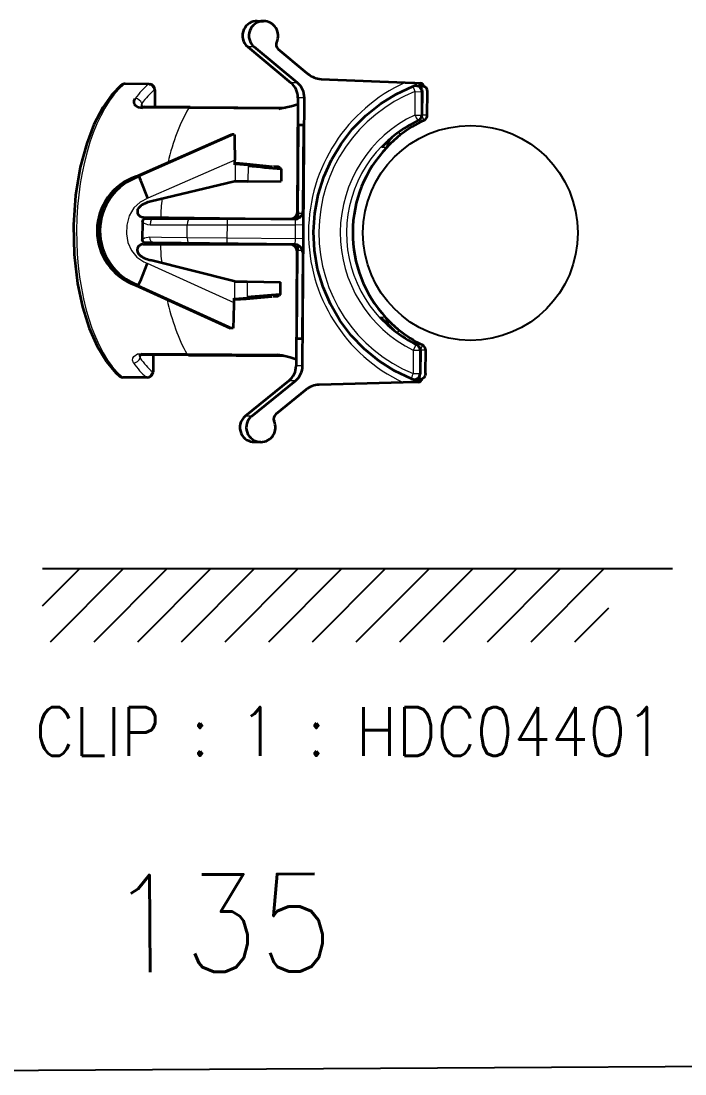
# Model space of a CAD drawing. Header units: inches. Extents: x 47316 to 59086, y 3141 to 11743.
# Drawn here: x 50813.2 to 50847.4, y 5708.5 to 5762.6 of the extents above; entities that cross this region are included whole.
import ezdxf

# ---------------------------------------------------------------- set-up
doc = ezdxf.new("R2010")
doc.units = ezdxf.units.IN
doc.header["$MEASUREMENT"] = 0
doc.styles.get("Standard").update_dxf_attribs({"font": ''})
doc.styles.get('Standard').set_extended_font_data('SimSun')
doc.linetypes.add('_VH_OTCON', pattern='A,0.0001,[7,VeSys.shx,S=0.1,R=0,X=0,Y=0],-0.4,[7,VeSys.shx,S=0.1,R=0,X=0,Y=0],-0.4,["X",Standard,S=1,R=0,X=-0.5,Y=-0.5],-0.0001,[7,VeSys.shx,S=0.1,R=0,X=0,Y=0],-0.4', length=1.2002)

msp = doc.modelspace()

# ---------------------------------------------------------------- linework, layer by layer
at = {"color": 0, "lineweight": 35, "ltscale": 0.008239}
for p, q in [((50825.384, 5762.637, 0), (50825.713, 5762.635, 0)), ((50825.569, 5741.008, 0), (50825.239, 5741.01, 0))]:
    msp.add_line(p, q, dxfattribs=at)
at = {"color": 0, "lineweight": 35, "ltscale": 0.072019}
for p, q in [((50824.9, 5761.31, 0), (50827.117, 5759.469, 0)), ((50827.014, 5744.155, 0), (50824.774, 5742.344, 0))]:
    msp.add_line(p, q, dxfattribs=at)
at = {"color": 0, "lineweight": 13, "ltscale": 0.008222}
for p, q in [((50825.229, 5761.308, 0), (50824.9, 5761.31, 0)), ((50825.102, 5742.342, 0), (50824.774, 5742.344, 0))]:
    msp.add_line(p, q, dxfattribs=at)
at = {"color": 0, "lineweight": 35, "ltscale": 0.072079}
for p, q in [((50827.449, 5759.467, 0), (50825.229, 5761.308, 0)), ((50825.102, 5742.342, 0), (50827.346, 5744.153, 0))]:
    msp.add_line(p, q, dxfattribs=at)
at = {"color": 0, "lineweight": 35, "ltscale": 0.044099}
msp.add_line((50826.462, 5761.195, 0), (50827.819, 5760.069, 0), dxfattribs=at)
at = {"color": 0, "lineweight": 35, "ltscale": 0.006213}
msp.add_line((50827.819, 5760.069, 0), (50828.011, 5759.91, 0), dxfattribs=at)
at = {"color": 0, "lineweight": 35}
for p, q in [((50818.403, 5759.339, 0), (50817.901, 5758.829, 0)), ((50817.901, 5758.829, 0), (50817.447, 5758.189, 0)), ((50831.716, 5758.379, 0), (50832.534, 5758.884, 0)), ((50832.534, 5758.884, 0), (50833.406, 5759.289, 0)), ((50833.585, 5759.309, 0), (50833.697, 5759.285, 0)), ((50833.697, 5759.285, 0), (50833.784, 5759.223, 0)), ((50833.784, 5759.223, 0), (50833.84, 5759.129, 0)), ((50833.84, 5759.129, 0), (50833.86, 5759.017, 0)), ((50833.91, 5759.3, 0), (50833.864, 5759.306, 0)), ((50834.06, 5759.215, 0), (50833.91, 5759.3, 0)), ((50834.115, 5759.12, 0), (50834.06, 5759.215, 0)), ((50834.136, 5759.006, 0), (50834.115, 5759.12, 0)), ((50819.055, 5758.453, 0), (50819.065, 5758.554, 0)), ((50819.086, 5758.357, 0), (50819.055, 5758.453, 0)), ((50819.065, 5758.554, 0), (50819.117, 5758.656, 0)), ((50819.155, 5758.275, 0), (50819.086, 5758.357, 0)), ((50819.306, 5758.195, 0), (50819.155, 5758.275, 0)), ((50827.134, 5758.244, 0), (50826.545, 5758.127, 0)), ((50827.476, 5758.351, 0), (50827.134, 5758.244, 0)), ((50830.964, 5757.779, 0), (50831.716, 5758.379, 0)), ((50817.447, 5758.189, 0), (50816.998, 5757.331, 0)), ((50819.505, 5758.165, 0), (50819.306, 5758.195, 0)), ((50826.545, 5758.127, 0), (50826.491, 5758.118, 0)), ((50830.287, 5757.095, 0), (50830.964, 5757.779, 0)), ((50816.998, 5757.331, 0), (50816.623, 5756.354, 0)), ((50824.208, 5756.801, 0), (50824.209, 5756.8, 0)), ((50824.209, 5756.8, 0), (50824.21, 5756.798, 0)), ((50824.21, 5756.798, 0), (50824.214, 5756.771, 0)), ((50824.214, 5756.771, 0), (50824.225, 5756.539, 0)), ((50829.697, 5756.334, 0), (50830.287, 5757.095, 0)), ((50816.623, 5756.354, 0), (50816.294, 5755.126, 0)), ((50824.225, 5756.539, 0), (50824.23, 5755.491, 0)), ((50829.201, 5755.509, 0), (50829.697, 5756.334, 0)), ((50816.294, 5755.126, 0), (50816.055, 5753.677, 0)), ((50826.467, 5755.14, 0), (50826.228, 5755.165, 0)), ((50826.552, 5755.11, 0), (50826.467, 5755.14, 0)), ((50826.594, 5755.035, 0), (50826.552, 5755.11, 0)), ((50828.806, 5754.631, 0), (50829.201, 5755.509, 0)), ((50818.57, 5754.38, 0), (50819.163, 5754.654, 0)), ((50819.314, 5754.652, 0), (50819.312, 5754.653, 0)), ((50819.317, 5754.647, 0), (50819.314, 5754.652, 0)), ((50819.405, 5754.442, 0), (50819.317, 5754.647, 0)), ((50828.518, 5753.712, 0), (50828.806, 5754.631, 0)), ((50817.817, 5753.705, 0), (50818.156, 5754.072, 0)), ((50818.156, 5754.072, 0), (50818.57, 5754.38, 0)), ((50819.76, 5753.53, 0), (50819.405, 5754.442, 0)), ((50816.055, 5753.677, 0), (50815.951, 5752.164, 0)), ((50817.48, 5753.144, 0), (50817.817, 5753.705, 0)), ((50828.341, 5752.765, 0), (50828.518, 5753.712, 0)), ((50817.276, 5752.525, 0), (50817.48, 5753.144, 0)), ((50817.205, 5751.878, 0), (50817.276, 5752.525, 0)), ((50819.486, 5752.306, 0), (50819.517, 5752.423, 0)), ((50819.517, 5752.423, 0), (50819.535, 5752.446, 0)), ((50819.535, 5752.446, 0), (50819.579, 5752.473, 0)), ((50828.277, 5751.804, 0), (50828.341, 5752.765, 0)), ((50815.951, 5752.164, 0), (50815.985, 5750.64, 0)), ((50817.268, 5751.23, 0), (50817.205, 5751.878, 0)), ((50828.328, 5750.842, 0), (50828.277, 5751.804, 0)), ((50817.463, 5750.609, 0), (50817.268, 5751.23, 0)), ((50819.484, 5751.37, 0), (50819.48, 5751.419, 0)), ((50819.517, 5751.291, 0), (50819.484, 5751.37, 0)), ((50819.551, 5751.259, 0), (50819.517, 5751.291, 0)), ((50819.571, 5751.251, 0), (50819.551, 5751.259, 0)), ((50828.492, 5749.893, 0), (50828.328, 5750.842, 0)), ((50815.985, 5750.64, 0), (50816.155, 5749.16, 0)), ((50817.792, 5750.043, 0), (50817.463, 5750.609, 0)), ((50819.738, 5750.192, 0), (50819.369, 5749.276, 0)), ((50818.126, 5749.671, 0), (50817.792, 5750.043, 0)), ((50818.536, 5749.357, 0), (50818.126, 5749.671, 0)), ((50828.768, 5748.97, 0), (50828.492, 5749.893, 0)), ((50816.155, 5749.16, 0), (50816.409, 5747.954, 0)), ((50819.126, 5749.076, 0), (50818.536, 5749.357, 0)), ((50819.278, 5749.077, 0), (50819.275, 5749.075, 0)), ((50819.289, 5749.097, 0), (50819.278, 5749.077, 0)), ((50819.369, 5749.276, 0), (50819.289, 5749.097, 0)), ((50826.508, 5748.521, 0), (50826.423, 5748.492, 0)), ((50826.551, 5748.595, 0), (50826.508, 5748.521, 0)), ((50829.151, 5748.086, 0), (50828.768, 5748.97, 0)), ((50824.181, 5748.171, 0), (50824.169, 5747.361, 0)), ((50826.423, 5748.492, 0), (50826.184, 5748.47, 0)), ((50829.636, 5747.254, 0), (50829.151, 5748.086, 0)), ((50816.409, 5747.954, 0), (50816.753, 5746.855, 0)), ((50824.149, 5746.904, 0), (50824.144, 5746.866, 0)), ((50824.169, 5747.361, 0), (50824.149, 5746.904, 0)), ((50830.216, 5746.486, 0), (50829.636, 5747.254, 0)), ((50816.753, 5746.855, 0), (50817.159, 5745.931, 0)), ((50824.142, 5746.862, 0), (50824.141, 5746.861, 0)), ((50824.143, 5746.863, 0), (50824.142, 5746.862, 0)), ((50824.144, 5746.866, 0), (50824.143, 5746.863, 0)), ((50830.883, 5745.793, 0), (50830.216, 5746.486, 0)), ((50817.159, 5745.931, 0), (50817.635, 5745.146, 0)), ((50826.666, 5745.464, 0), (50827.085, 5745.364, 0)), ((50827.085, 5745.364, 0), (50827.387, 5745.271, 0)), ((50831.628, 5745.183, 0), (50830.883, 5745.793, 0)), ((50817.635, 5745.146, 0), (50818.124, 5744.567, 0)), ((50832.439, 5744.667, 0), (50831.628, 5745.183, 0)), ((50818.124, 5744.567, 0), (50818.303, 5744.401, 0)), ((50833.306, 5744.251, 0), (50832.439, 5744.667, 0)), ((50833.484, 5744.228, 0), (50833.596, 5744.25, 0)), ((50833.596, 5744.25, 0), (50833.684, 5744.311, 0)), ((50833.684, 5744.311, 0), (50833.741, 5744.405, 0)), ((50833.741, 5744.405, 0), (50833.763, 5744.517, 0)), ((50833.809, 5744.233, 0), (50833.763, 5744.227, 0)), ((50833.96, 5744.316, 0), (50833.809, 5744.233, 0)), ((50834.017, 5744.411, 0), (50833.96, 5744.316, 0)), ((50834.039, 5744.524, 0), (50834.017, 5744.411, 0))]:
    msp.add_line(p, q, dxfattribs=at)
at = {"color": 0, "lineweight": 13, "ltscale": 0.030903}
for p, q in [((50818.546, 5759.388, 0), (50819.782, 5759.38, 0)), ((50818.445, 5744.35, 0), (50819.681, 5744.342, 0))]:
    msp.add_line(p, q, dxfattribs=at)
at = {"color": 0, "lineweight": 35, "ltscale": 0.030903}
for p, q in [((50819.834, 5759.401, 0), (50818.598, 5759.41, 0)), ((50819.733, 5744.32, 0), (50818.497, 5744.328, 0))]:
    msp.add_line(p, q, dxfattribs=at)
at = {"color": 0, "lineweight": 35, "ltscale": 0.001131}
msp.add_line((50819.834, 5759.401, 0), (50819.879, 5759.398, 0), dxfattribs=at)
at = {"color": 0, "lineweight": 13, "ltscale": 0.008299}
for p, q in [((50827.449, 5759.467, 0), (50827.117, 5759.469, 0)), ((50827.346, 5744.153, 0), (50827.014, 5744.155, 0))]:
    msp.add_line(p, q, dxfattribs=at)
at = {"color": 0, "lineweight": 35, "ltscale": 0.108055}
msp.add_line((50828.667, 5759.658, 0), (50832.986, 5759.478, 0), dxfattribs=at)
at = {"color": 0, "lineweight": 35, "ltscale": 0.012722}
msp.add_line((50832.986, 5759.478, 0), (50833.494, 5759.457, 0), dxfattribs=at)
at = {"color": 0, "lineweight": 35, "ltscale": 0.006971}
for p, q in [((50833.494, 5759.457, 0), (50833.773, 5759.445, 0)), ((50833.67, 5744.089, 0), (50833.392, 5744.082, 0))]:
    msp.add_line(p, q, dxfattribs=at)
at = {"color": 0, "lineweight": 13, "ltscale": 0.003961}
for p, q in [((50833.552, 5759.309, 0), (50833.494, 5759.457, 0)), ((50833.451, 5744.228, 0), (50833.392, 5744.082, 0))]:
    msp.add_line(p, q, dxfattribs=at)
at = {"color": 0, "lineweight": 13, "ltscale": 0.021802}
for p, q in [((50820.097, 5759.1, 0), (50820.091, 5758.228, 0)), ((50820.006, 5745.49, 0), (50820, 5744.618, 0))]:
    msp.add_line(p, q, dxfattribs=at)
at = {"color": 0, "lineweight": 13, "ltscale": 0.000877762}
for p, q in [((50820.097, 5759.1, 0), (50820.132, 5759.099, 0)), ((50820, 5744.618, 0), (50820.035, 5744.618, 0))]:
    msp.add_line(p, q, dxfattribs=at)
at = {"color": 0, "lineweight": 35, "ltscale": 0.021802}
for p, q in [((50820.132, 5759.099, 0), (50820.126, 5758.227, 0)), ((50820.041, 5745.49, 0), (50820.035, 5744.618, 0))]:
    msp.add_line(p, q, dxfattribs=at)
at = {"color": 0, "lineweight": 13, "ltscale": 0.030025}
for p, q in [((50833.494, 5759.01, 0), (50833.486, 5757.809, 0)), ((50833.816, 5759.008, 0), (50833.808, 5757.807, 0)), ((50833.852, 5757.806, 0), (50833.86, 5759.007, 0)), ((50833.405, 5745.729, 0), (50833.397, 5744.529, 0)), ((50833.727, 5745.727, 0), (50833.719, 5744.526, 0)), ((50833.763, 5744.526, 0), (50833.771, 5745.727, 0))]:
    msp.add_line(p, q, dxfattribs=at)
at = {"color": 0, "lineweight": 13, "ltscale": 0.008048}
for p, q in [((50833.494, 5759.01, 0), (50833.816, 5759.008, 0)), ((50833.486, 5757.809, 0), (50833.808, 5757.807, 0)), ((50833.405, 5745.729, 0), (50833.727, 5745.727, 0)), ((50833.397, 5744.529, 0), (50833.719, 5744.526, 0))]:
    msp.add_line(p, q, dxfattribs=at)
at = {"color": 0, "lineweight": 35, "ltscale": 0.001331}
msp.add_line((50833.571, 5759.309, 0), (50833.518, 5759.31, 0), dxfattribs=at)
at = {"color": 0, "lineweight": 35, "ltscale": 0.000337306}
for p, q in [((50833.585, 5759.309, 0), (50833.571, 5759.309, 0)), ((50833.47, 5744.228, 0), (50833.484, 5744.228, 0))]:
    msp.add_line(p, q, dxfattribs=at)
at = {"color": 0, "lineweight": 13, "ltscale": 0.00121}
msp.add_line((50833.624, 5759.305, 0), (50833.672, 5759.309, 0), dxfattribs=at)
at = {"color": 0, "lineweight": 35, "ltscale": 0.004156}
for p, q in [((50833.838, 5759.308, 0), (50833.672, 5759.309, 0)), ((50833.571, 5744.227, 0), (50833.737, 5744.226, 0))]:
    msp.add_line(p, q, dxfattribs=at)
at = {"color": 0, "lineweight": 13, "ltscale": 0.000886536}
msp.add_line((50833.727, 5759.287, 0), (50833.692, 5759.287, 0), dxfattribs=at)
at = {"color": 0, "lineweight": 35, "ltscale": 0.000492249}
msp.add_line((50833.709, 5759.28, 0), (50833.727, 5759.287, 0), dxfattribs=at)
at = {"color": 0, "lineweight": 13, "ltscale": 0.001106}
for p, q in [((50833.86, 5759.007, 0), (50833.816, 5759.008, 0)), ((50833.808, 5757.807, 0), (50833.852, 5757.806, 0)), ((50833.727, 5745.727, 0), (50833.771, 5745.727, 0)), ((50833.719, 5744.526, 0), (50833.763, 5744.526, 0))]:
    msp.add_line(p, q, dxfattribs=at)
at = {"color": 0, "lineweight": 35, "ltscale": 0.000637265}
msp.add_line((50833.838, 5759.308, 0), (50833.864, 5759.306, 0), dxfattribs=at)
at = {"color": 0, "lineweight": 35, "ltscale": 0.030253}
for p, q in [((50833.86, 5759.017, 0), (50833.852, 5757.806, 0)), ((50833.772, 5745.727, 0), (50833.763, 5744.517, 0))]:
    msp.add_line(p, q, dxfattribs=at)
at = {"color": 0, "lineweight": 13, "ltscale": 0.037498}
for p, q in [((50833.854, 5757.806, 0), (50833.864, 5759.306, 0)), ((50833.763, 5744.227, 0), (50833.773, 5745.727, 0))]:
    msp.add_line(p, q, dxfattribs=at)
at = {"color": 0, "lineweight": 35, "ltscale": 0.000228151}
for p, q in [((50833.86, 5759.017, 0), (50833.86, 5759.007, 0)), ((50833.763, 5744.517, 0), (50833.763, 5744.526, 0))]:
    msp.add_line(p, q, dxfattribs=at)
at = {"color": 0, "lineweight": 35, "ltscale": 0.030053}
for p, q in [((50834.128, 5757.805, 0), (50834.136, 5759.007, 0)), ((50834.039, 5744.523, 0), (50834.047, 5745.725, 0))]:
    msp.add_line(p, q, dxfattribs=at)
at = {"color": 0, "lineweight": 35, "ltscale": 0.004709}
msp.add_line((50819.41, 5758.271, 0), (50819.594, 5758.231, 0), dxfattribs=at)
at = {"color": 0, "lineweight": 35, "ltscale": 0.149036}
for p, q in [((50827.478, 5758.693, 0), (50827.438, 5752.732, 0)), ((50827.425, 5750.887, 0), (50827.385, 5744.926, 0))]:
    msp.add_line(p, q, dxfattribs=at)
at = {"color": 0, "lineweight": 13, "ltscale": 0.008311}
for p, q in [((50827.81, 5758.691, 0), (50827.478, 5758.693, 0)), ((50827.718, 5744.924, 0), (50827.385, 5744.926, 0))]:
    msp.add_line(p, q, dxfattribs=at)
at = {"color": 0, "lineweight": 35, "ltscale": 0.344176}
msp.add_line((50827.718, 5744.924, 0), (50827.81, 5758.691, 0), dxfattribs=at)
at = {"color": 0, "lineweight": 13, "ltscale": 0.058783}
for p, q in [((50821.856, 5758.149, 0), (50819.505, 5758.165, 0)), ((50821.772, 5745.545, 0), (50819.42, 5745.561, 0))]:
    msp.add_line(p, q, dxfattribs=at)
at = {"color": 0, "lineweight": 35, "ltscale": 0.058783}
for p, q in [((50821.945, 5758.215, 0), (50819.594, 5758.231, 0)), ((50821.86, 5745.478, 0), (50819.508, 5745.494, 0))]:
    msp.add_line(p, q, dxfattribs=at)
at = {"color": 0, "lineweight": 13, "ltscale": 0.115887}
for p, q in [((50826.491, 5758.118, 0), (50821.856, 5758.149, 0)), ((50826.407, 5745.514, 0), (50821.772, 5745.545, 0))]:
    msp.add_line(p, q, dxfattribs=at)
at = {"color": 0, "lineweight": 35, "ltscale": 0.122401}
msp.add_line((50821.945, 5758.215, 0), (50826.841, 5758.182, 0), dxfattribs=at)
at = {"color": 0, "lineweight": 13}
for p, q in [((50833.953, 5757.564, 0), (50833.854, 5757.806, 0)), ((50833.957, 5757.546, 0), (50833.953, 5757.564, 0)), ((50833.956, 5757.535, 0), (50833.957, 5757.536, 0)), ((50833.958, 5757.54, 0), (50833.957, 5757.546, 0)), ((50833.957, 5757.536, 0), (50833.958, 5757.54, 0)), ((50832.498, 5756.811, 0), (50832.016, 5756.392, 0)), ((50832.653, 5756.927, 0), (50832.731, 5756.811, 0)), ((50832.731, 5756.811, 0), (50832.74, 5756.793, 0)), ((50832.74, 5756.793, 0), (50832.741, 5756.787, 0)), ((50832.741, 5756.787, 0), (50832.74, 5756.785, 0)), ((50831.792, 5756.154, 0), (50831.787, 5756.148, 0)), ((50831.787, 5756.148, 0), (50831.787, 5756.145, 0)), ((50832.016, 5756.392, 0), (50831.792, 5756.154, 0)), ((50819.76, 5753.53, 0), (50819.363, 5753.338, 0)), ((50819.049, 5753.044, 0), (50818.805, 5752.627, 0)), ((50819.363, 5753.338, 0), (50819.049, 5753.044, 0)), ((50827.75, 5752.858, 0), (50827.749, 5752.859, 0)), ((50827.75, 5752.857, 0), (50827.75, 5752.858, 0)), ((50827.751, 5752.853, 0), (50827.75, 5752.857, 0)), ((50827.755, 5752.804, 0), (50827.751, 5752.853, 0)), ((50818.805, 5752.627, 0), (50818.678, 5752.155, 0)), ((50819.486, 5752.306, 0), (50819.568, 5752.246, 0)), ((50819.895, 5752.314, 0), (50819.877, 5752.174, 0)), ((50819.942, 5752.417, 0), (50819.895, 5752.314, 0)), ((50819.985, 5752.458, 0), (50819.942, 5752.417, 0)), ((50820.033, 5752.473, 0), (50819.985, 5752.458, 0)), ((50821.801, 5752.309, 0), (50821.787, 5752.171, 0)), ((50821.831, 5752.402, 0), (50821.801, 5752.309, 0)), ((50821.852, 5752.437, 0), (50821.831, 5752.402, 0)), ((50821.887, 5752.466, 0), (50821.852, 5752.437, 0)), ((50821.905, 5752.47, 0), (50821.887, 5752.466, 0)), ((50827.762, 5752.159, 0), (50827.755, 5752.804, 0)), ((50818.678, 5752.155, 0), (50818.662, 5751.7, 0)), ((50819.568, 5752.246, 0), (50819.754, 5752.184, 0)), ((50819.754, 5752.184, 0), (50819.877, 5752.174, 0)), ((50818.662, 5751.7, 0), (50818.744, 5751.255, 0)), ((50818.744, 5751.255, 0), (50818.925, 5750.844, 0)), ((50819.48, 5751.419, 0), (50819.601, 5751.497, 0)), ((50819.601, 5751.497, 0), (50819.872, 5751.546, 0)), ((50819.889, 5751.406, 0), (50819.872, 5751.546, 0)), ((50819.935, 5751.303, 0), (50819.889, 5751.406, 0)), ((50819.977, 5751.261, 0), (50819.935, 5751.303, 0)), ((50820.025, 5751.245, 0), (50819.977, 5751.261, 0)), ((50821.783, 5751.524, 0), (50821.803, 5751.35, 0)), ((50821.803, 5751.35, 0), (50821.83, 5751.279, 0)), ((50821.83, 5751.279, 0), (50821.863, 5751.237, 0)), ((50821.863, 5751.237, 0), (50821.881, 5751.226, 0)), ((50821.881, 5751.226, 0), (50821.897, 5751.223, 0)), ((50827.746, 5750.872, 0), (50827.758, 5751.456, 0)), ((50818.925, 5750.844, 0), (50819.199, 5750.506, 0)), ((50827.735, 5750.756, 0), (50827.736, 5750.757, 0)), ((50827.736, 5750.757, 0), (50827.738, 5750.769, 0)), ((50827.738, 5750.769, 0), (50827.746, 5750.872, 0)), ((50819.199, 5750.506, 0), (50819.564, 5750.26, 0)), ((50819.564, 5750.26, 0), (50819.738, 5750.192, 0)), ((50831.728, 5747.415, 0), (50831.728, 5747.416, 0)), ((50831.729, 5747.413, 0), (50831.728, 5747.415, 0)), ((50831.733, 5747.407, 0), (50831.729, 5747.413, 0)), ((50831.783, 5747.347, 0), (50831.733, 5747.407, 0)), ((50831.954, 5747.166, 0), (50831.783, 5747.347, 0)), ((50832.43, 5746.74, 0), (50831.954, 5747.166, 0)), ((50832.663, 5746.736, 0), (50832.584, 5746.622, 0)), ((50832.672, 5746.753, 0), (50832.663, 5746.736, 0)), ((50832.674, 5746.759, 0), (50832.672, 5746.753, 0)), ((50832.673, 5746.763, 0), (50832.674, 5746.762, 0)), ((50832.674, 5746.762, 0), (50832.674, 5746.759, 0)), ((50833.542, 5745.98, 0), (50833.406, 5745.729, 0)), ((50833.556, 5745.997, 0), (50833.542, 5745.98, 0)), ((50833.559, 5745.998, 0), (50833.556, 5745.997, 0)), ((50833.56, 5745.998, 0), (50833.559, 5745.998, 0)), ((50833.773, 5745.727, 0), (50833.875, 5745.967, 0)), ((50833.875, 5745.967, 0), (50833.88, 5745.986, 0)), ((50833.88, 5745.995, 0), (50833.879, 5745.997, 0)), ((50833.88, 5745.992, 0), (50833.88, 5745.995, 0)), ((50833.88, 5745.986, 0), (50833.88, 5745.992, 0)), ((50818.976, 5745.213, 0), (50818.991, 5745.311, 0)), ((50818.991, 5745.311, 0), (50819.042, 5745.4, 0)), ((50819.042, 5745.4, 0), (50819.235, 5745.532, 0)), ((50819.235, 5745.532, 0), (50819.42, 5745.561, 0)), ((50819.026, 5745.075, 0), (50818.976, 5745.213, 0))]:
    msp.add_line(p, q, dxfattribs=at)
at = {"color": 0, "lineweight": 13, "ltscale": 0.006847}
for p, q in [((50834.128, 5757.805, 0), (50833.854, 5757.806, 0)), ((50834.047, 5745.725, 0), (50833.773, 5745.727, 0))]:
    msp.add_line(p, q, dxfattribs=at)
at = {"color": 0, "lineweight": 35, "ltscale": 0.113654}
msp.add_line((50827.473, 5752.763, 0), (50827.504, 5757.309, 0), dxfattribs=at)
at = {"color": 0, "lineweight": 35, "ltscale": 0.006544}
for p, q in [((50827.504, 5757.309, 0), (50827.765, 5757.307, 0)), ((50827.692, 5746.308, 0), (50827.43, 5746.309, 0))]:
    msp.add_line(p, q, dxfattribs=at)
at = {"color": 0, "lineweight": 35, "ltscale": 0.111205}
for p, q in [((50827.765, 5757.307, 0), (50827.736, 5752.859, 0)), ((50827.43, 5746.309, 0), (50827.46, 5750.757, 0)), ((50827.722, 5750.756, 0), (50827.692, 5746.308, 0))]:
    msp.add_line(p, q, dxfattribs=at)
at = {"color": 0, "lineweight": 13, "ltscale": 0.001105}
for p, q in [((50833.636, 5757.538, 0), (50833.68, 5757.537, 0)), ((50833.559, 5745.999, 0), (50833.603, 5745.999, 0))]:
    msp.add_line(p, q, dxfattribs=at)
at = {"color": 0, "lineweight": 35, "ltscale": 0.000508824}
msp.add_line((50833.681, 5757.537, 0), (50833.699, 5757.547, 0), dxfattribs=at)
at = {"color": 0, "lineweight": 35, "ltscale": 0.133598}
msp.add_line((50819.163, 5754.654, 0), (50824.057, 5756.802, 0), dxfattribs=at)
at = {"color": 0, "lineweight": 13, "ltscale": 0.133596}
for p, q in [((50824.057, 5756.802, 0), (50819.164, 5754.654, 0)), ((50819.126, 5749.076, 0), (50823.99, 5746.862, 0))]:
    msp.add_line(p, q, dxfattribs=at)
at = {"color": 0, "lineweight": 13, "ltscale": 0.133646}
for p, q in [((50819.312, 5754.653, 0), (50824.208, 5756.801, 0)), ((50824.141, 5746.861, 0), (50819.275, 5749.075, 0))]:
    msp.add_line(p, q, dxfattribs=at)
at = {"color": 0, "lineweight": 35, "ltscale": 0.003772}
for p, q in [((50824.208, 5756.801, 0), (50824.057, 5756.802, 0)), ((50824.141, 5746.861, 0), (50823.99, 5746.862, 0))]:
    msp.add_line(p, q, dxfattribs=at)
at = {"color": 0, "lineweight": 13, "ltscale": 0.009345}
msp.add_line((50832.122, 5756.351, 0), (50832.321, 5756.668, 0), dxfattribs=at)
at = {"color": 0, "lineweight": 13, "ltscale": 0.006339}
for p, q in [((50832.04, 5756.144, 0), (50831.787, 5756.145, 0)), ((50831.982, 5747.414, 0), (50831.728, 5747.416, 0))]:
    msp.add_line(p, q, dxfattribs=at)
at = {"color": 0, "lineweight": 13, "ltscale": 0.003759}
msp.add_line((50832.122, 5756.348, 0), (50831.972, 5756.349, 0), dxfattribs=at)
at = {"color": 0, "lineweight": 35, "ltscale": 0.003667}
for p, q in [((50832.123, 5756.494, 0), (50832.122, 5756.348, 0)), ((50832.061, 5747.209, 0), (50832.06, 5747.062, 0))]:
    msp.add_line(p, q, dxfattribs=at)
at = {"color": 0, "lineweight": 13, "ltscale": 0.122034}
for p, q in [((50824.23, 5755.491, 0), (50819.76, 5753.53, 0)), ((50819.738, 5750.192, 0), (50824.181, 5748.171, 0))]:
    msp.add_line(p, q, dxfattribs=at)
at = {"color": 0, "lineweight": 35, "ltscale": 0.001373}
for p, q in [((50824.227, 5755.359, 0), (50824.281, 5755.354, 0)), ((50824.234, 5748.308, 0), (50824.18, 5748.303, 0))]:
    msp.add_line(p, q, dxfattribs=at)
at = {"color": 0, "lineweight": 35, "ltscale": 0.005825}
for p, q in [((50824.229, 5755.258, 0), (50824.23, 5755.491, 0)), ((50824.183, 5748.404, 0), (50824.181, 5748.171, 0))]:
    msp.add_line(p, q, dxfattribs=at)
at = {"color": 0, "lineweight": 13, "ltscale": 0.001132}
for p, q in [((50824.274, 5755.254, 0), (50824.229, 5755.258, 0)), ((50824.183, 5748.404, 0), (50824.228, 5748.407, 0))]:
    msp.add_line(p, q, dxfattribs=at)
at = {"color": 0, "lineweight": 13, "ltscale": 0.021418}
for p, q in [((50824.268, 5754.397, 0), (50824.274, 5755.254, 0)), ((50824.228, 5748.407, 0), (50824.234, 5749.264, 0))]:
    msp.add_line(p, q, dxfattribs=at)
at = {"color": 0, "lineweight": 13, "ltscale": 0.016074}
for p, q in [((50824.914, 5755.199, 0), (50824.274, 5755.254, 0)), ((50824.228, 5748.407, 0), (50824.869, 5748.454, 0))]:
    msp.add_line(p, q, dxfattribs=at)
at = {"color": 0, "lineweight": 35, "ltscale": 0.014477}
for p, q in [((50824.281, 5755.354, 0), (50824.858, 5755.299, 0)), ((50824.811, 5748.355, 0), (50824.234, 5748.308, 0))]:
    msp.add_line(p, q, dxfattribs=at)
at = {"color": 0, "lineweight": 35, "ltscale": 0.033154}
msp.add_line((50824.858, 5755.299, 0), (50826.178, 5755.17, 0), dxfattribs=at)
at = {"color": 0, "lineweight": 13, "ltscale": 0.020003}
for p, q in [((50824.914, 5755.199, 0), (50824.909, 5754.399, 0)), ((50824.875, 5749.254, 0), (50824.869, 5748.454, 0))]:
    msp.add_line(p, q, dxfattribs=at)
at = {"color": 0, "lineweight": 35, "ltscale": 0.015989}
msp.add_line((50826.621, 5755.043, 0), (50826.617, 5754.403, 0), dxfattribs=at)
at = {"color": 0, "lineweight": 35, "ltscale": 0.003716}
for p, q in [((50819.312, 5754.653, 0), (50819.164, 5754.654, 0)), ((50819.275, 5749.075, 0), (50819.126, 5749.076, 0))]:
    msp.add_line(p, q, dxfattribs=at)
at = {"color": 0, "lineweight": 35, "ltscale": 0.110492}
for p, q in [((50824.223, 5754.397, 0), (50819.924, 5753.371, 0)), ((50824.189, 5749.265, 0), (50819.904, 5750.348, 0))]:
    msp.add_line(p, q, dxfattribs=at)
at = {"color": 0, "lineweight": 35, "ltscale": 0.001128}
for p, q in [((50824.268, 5754.397, 0), (50824.223, 5754.397, 0)), ((50824.234, 5749.264, 0), (50824.189, 5749.265, 0))]:
    msp.add_line(p, q, dxfattribs=at)
at = {"color": 0, "lineweight": 35, "ltscale": 0.016024}
for p, q in [((50824.909, 5754.399, 0), (50824.268, 5754.397, 0)), ((50824.234, 5749.264, 0), (50824.875, 5749.254, 0))]:
    msp.add_line(p, q, dxfattribs=at)
at = {"color": 0, "lineweight": 35, "ltscale": 0.042703}
for p, q in [((50824.909, 5754.399, 0), (50826.617, 5754.403, 0)), ((50824.875, 5749.254, 0), (50826.583, 5749.227, 0))]:
    msp.add_line(p, q, dxfattribs=at)
at = {"color": 0, "lineweight": 13, "ltscale": 0.000325775}
for p, q in [((50827.474, 5752.861, 0), (50827.461, 5752.861, 0)), ((50827.749, 5752.859, 0), (50827.736, 5752.859, 0)), ((50827.447, 5750.758, 0), (50827.46, 5750.757, 0)), ((50827.722, 5750.756, 0), (50827.735, 5750.756, 0))]:
    msp.add_line(p, q, dxfattribs=at)
at = {"color": 0, "lineweight": 35, "ltscale": 0.002448}
msp.add_line((50827.474, 5752.861, 0), (50827.473, 5752.763, 0), dxfattribs=at)
at = {"color": 0, "lineweight": 35, "ltscale": 0.022179}
msp.add_line((50819.486, 5752.306, 0), (50819.48, 5751.419, 0), dxfattribs=at)
at = {"color": 0, "lineweight": 35, "ltscale": 0.196461}
msp.add_line((50819.524, 5752.559, 0), (50827.382, 5752.465, 0), dxfattribs=at)
at = {"color": 0, "lineweight": 35, "ltscale": 0.011343}
for p, q in [((50820.033, 5752.473, 0), (50819.579, 5752.473, 0)), ((50820.025, 5751.245, 0), (50819.571, 5751.251, 0))]:
    msp.add_line(p, q, dxfattribs=at)
at = {"color": 0, "lineweight": 35, "ltscale": 0.182573}
msp.add_line((50827.336, 5752.462, 0), (50820.033, 5752.473, 0), dxfattribs=at)
at = {"color": 0, "lineweight": 13, "ltscale": 0.02623}
for p, q in [((50820.033, 5752.473, 0), (50821.082, 5752.471, 0)), ((50820.025, 5751.245, 0), (50821.074, 5751.233, 0))]:
    msp.add_line(p, q, dxfattribs=at)
at = {"color": 0, "lineweight": 13, "ltscale": 0.020581}
for p, q in [((50821.082, 5752.471, 0), (50821.905, 5752.47, 0)), ((50821.074, 5751.233, 0), (50821.897, 5751.223, 0))]:
    msp.add_line(p, q, dxfattribs=at)
at = {"color": 0, "lineweight": 13, "ltscale": 0.048563}
for p, q in [((50821.905, 5752.47, 0), (50823.848, 5752.467, 0)), ((50821.897, 5751.223, 0), (50823.839, 5751.2, 0))]:
    msp.add_line(p, q, dxfattribs=at)
at = {"color": 0, "lineweight": 13, "ltscale": 0.087512}
for p, q in [((50823.848, 5752.467, 0), (50827.348, 5752.462, 0)), ((50823.839, 5751.2, 0), (50827.34, 5751.158, 0))]:
    msp.add_line(p, q, dxfattribs=at)
at = {"color": 0, "lineweight": 13, "ltscale": 0.000522232}
for p, q in [((50827.348, 5752.462, 0), (50827.327, 5752.462, 0)), ((50827.319, 5751.158, 0), (50827.34, 5751.158, 0))]:
    msp.add_line(p, q, dxfattribs=at)
at = {"color": 0, "lineweight": 13, "ltscale": 0.000304417}
for p, q in [((50827.461, 5752.763, 0), (50827.473, 5752.763, 0)), ((50827.46, 5750.855, 0), (50827.448, 5750.856, 0))]:
    msp.add_line(p, q, dxfattribs=at)
at = {"color": 0, "lineweight": 13, "ltscale": 0.006232}
for p, q in [((50827.473, 5752.763, 0), (50827.723, 5752.76, 0)), ((50827.71, 5750.855, 0), (50827.461, 5750.855, 0))]:
    msp.add_line(p, q, dxfattribs=at)
at = {"color": 0, "lineweight": 35, "ltscale": 0.005739}
for p, q in [((50827.475, 5752.534, 0), (50827.473, 5752.763, 0)), ((50827.473, 5752.763, 0), (50827.475, 5752.534, 0))]:
    msp.add_line(p, q, dxfattribs=at)
at = {"color": 0, "lineweight": 35, "ltscale": 0.00111}
msp.add_line((50827.476, 5752.489, 0), (50827.475, 5752.534, 0), dxfattribs=at)
at = {"color": 0, "lineweight": 13, "ltscale": 0.01475}
for p, q in [((50819.877, 5752.174, 0), (50820.467, 5752.173, 0)), ((50819.872, 5751.546, 0), (50820.462, 5751.539, 0))]:
    msp.add_line(p, q, dxfattribs=at)
at = {"color": 0, "lineweight": 13, "ltscale": 0.033016}
for p, q in [((50820.467, 5752.173, 0), (50821.787, 5752.171, 0)), ((50820.462, 5751.539, 0), (50821.783, 5751.524, 0))]:
    msp.add_line(p, q, dxfattribs=at)
at = {"color": 0, "lineweight": 13, "ltscale": 0.016167}
msp.add_line((50821.783, 5751.524, 0), (50821.787, 5752.171, 0), dxfattribs=at)
at = {"color": 0, "lineweight": 13, "ltscale": 0.051663}
for p, q in [((50821.787, 5752.171, 0), (50823.854, 5752.167, 0)), ((50821.783, 5751.524, 0), (50823.849, 5751.5, 0))]:
    msp.add_line(p, q, dxfattribs=at)
at = {"color": 0, "lineweight": 13, "ltscale": 0.016673}
msp.add_line((50823.849, 5751.5, 0), (50823.854, 5752.167, 0), dxfattribs=at)
at = {"color": 0, "lineweight": 13, "ltscale": 0.087511}
for p, q in [((50823.854, 5752.167, 0), (50827.354, 5752.162, 0)), ((50823.849, 5751.5, 0), (50827.349, 5751.458, 0))]:
    msp.add_line(p, q, dxfattribs=at)
at = {"color": 0, "lineweight": 13, "ltscale": 0.017589}
for p, q in [((50827.349, 5751.458, 0), (50827.354, 5752.162, 0)), ((50827.758, 5751.456, 0), (50827.762, 5752.159, 0))]:
    msp.add_line(p, q, dxfattribs=at)
at = {"color": 0, "lineweight": 13, "ltscale": 0.010206}
for p, q in [((50827.762, 5752.159, 0), (50827.354, 5752.162, 0)), ((50827.758, 5751.456, 0), (50827.349, 5751.458, 0))]:
    msp.add_line(p, q, dxfattribs=at)
at = {"color": 0, "lineweight": 35, "ltscale": 0.182572}
msp.add_line((50827.327, 5751.158, 0), (50820.025, 5751.245, 0), dxfattribs=at)
at = {"color": 0, "lineweight": 35, "ltscale": 0.19646}
msp.add_line((50819.514, 5751.166, 0), (50827.373, 5751.154, 0), dxfattribs=at)
at = {"color": 0, "lineweight": 35, "ltscale": 0.133597}
msp.add_line((50819.126, 5749.076, 0), (50823.99, 5746.862, 0), dxfattribs=at)
at = {"color": 0, "lineweight": 35, "ltscale": 0.01599}
msp.add_line((50826.578, 5748.587, 0), (50826.583, 5749.227, 0), dxfattribs=at)
at = {"color": 0, "lineweight": 35, "ltscale": 0.033163}
msp.add_line((50826.133, 5748.466, 0), (50824.811, 5748.355, 0), dxfattribs=at)
at = {"color": 0, "lineweight": 35, "ltscale": 0.023376}
msp.add_line((50831.752, 5747.384, 0), (50832.431, 5746.74, 0), dxfattribs=at)
at = {"color": 0, "lineweight": 13, "ltscale": 0.00376}
msp.add_line((50832.061, 5747.209, 0), (50831.911, 5747.21, 0), dxfattribs=at)
at = {"color": 0, "lineweight": 35, "ltscale": 2.8661e-05}
msp.add_line((50833.604, 5745.998, 0), (50833.603, 5745.999, 0), dxfattribs=at)
at = {"color": 0, "lineweight": 35, "ltscale": 0.122277}
msp.add_line((50821.86, 5745.478, 0), (50826.751, 5745.445, 0), dxfattribs=at)
at = {"color": 0, "lineweight": 35, "ltscale": 0.006598}
msp.add_line((50826.407, 5745.514, 0), (50826.666, 5745.464, 0), dxfattribs=at)
at = {"color": 0, "lineweight": 35, "ltscale": 0.000634946}
msp.add_line((50833.417, 5744.228, 0), (50833.392, 5744.23, 0), dxfattribs=at)
at = {"color": 0, "lineweight": 35, "ltscale": 0.001327}
msp.add_line((50833.417, 5744.228, 0), (50833.47, 5744.228, 0), dxfattribs=at)
at = {"color": 0, "lineweight": 13, "ltscale": 0.001215}
msp.add_line((50833.571, 5744.227, 0), (50833.523, 5744.232, 0), dxfattribs=at)
at = {"color": 0, "lineweight": 13, "ltscale": 0.000878525}
msp.add_line((50833.591, 5744.249, 0), (50833.627, 5744.248, 0), dxfattribs=at)
at = {"color": 0, "lineweight": 35, "ltscale": 0.000487148}
msp.add_line((50833.608, 5744.256, 0), (50833.627, 5744.248, 0), dxfattribs=at)
at = {"color": 0, "lineweight": 35, "ltscale": 0.000636089}
msp.add_line((50833.763, 5744.227, 0), (50833.738, 5744.226, 0), dxfattribs=at)
at = {"color": 0, "lineweight": 35, "ltscale": 0.050312}
msp.add_line((50827.902, 5743.702, 0), (50826.336, 5742.438, 0), dxfattribs=at)
at = {"color": 0, "lineweight": 35, "ltscale": 0.108043}
msp.add_line((50832.882, 5744.067, 0), (50828.562, 5743.945, 0), dxfattribs=at)
at = {"color": 0, "lineweight": 35, "ltscale": 0.012735}
msp.add_line((50833.392, 5744.082, 0), (50832.882, 5744.067, 0), dxfattribs=at)
at = {"color": 0}
for p, q in [((50814.359, 5732.592, 0), (50816.271, 5734.504, 0)), ((50814.359, 5734.504, 0), (50846.725, 5734.504)), ((50814.762, 5730.75, 0), (50818.516, 5734.504, 0)), ((50817.007, 5730.75, 0), (50820.761, 5734.504, 0)), ((50819.252, 5730.75, 0), (50823.006, 5734.504, 0)), ((50821.497, 5730.75, 0), (50825.251, 5734.504, 0)), ((50823.742, 5730.75, 0), (50827.496, 5734.504, 0)), ((50825.987, 5730.75, 0), (50829.741, 5734.504, 0)), ((50828.232, 5730.75, 0), (50831.986, 5734.504, 0)), ((50830.477, 5730.75, 0), (50834.232, 5734.504, 0)), ((50832.722, 5730.75, 0), (50836.477, 5734.504, 0)), ((50834.967, 5730.75, 0), (50838.722, 5734.504, 0)), ((50837.212, 5730.75, 0), (50840.967, 5734.504, 0)), ((50839.457, 5730.75, 0), (50843.212, 5734.504, 0)), ((50841.702, 5730.75, 0), (50843.448, 5732.495, 0))]:
    msp.add_line(p, q, dxfattribs=at)
at = {"color": 0, "linetype": '_VH_OTCON', "ltscale": 5}
msp.add_lwpolyline([(50781.929, 5708.544), (50863.929, 5709.029), (50863.929, 5732.029)], dxfattribs=at)
at = {"color": 0}
msp.add_circle((50836.34, 5751.75, 0), 5.521, dxfattribs=at)
at = {"color": 0, "lineweight": 35}
for centre, radius, start, end in [((50825.379, 5761.888, 0), 0.749, 89.6321, 154.1334), ((50825.708, 5761.884, 0), 0.75, 89.6116, 230.3246), ((50825.709, 5761.885, 0), 0.75, 334.0937, 89.6349), ((50825.38, 5761.887, 0), 0.751, 154.11, 230.2692), ((50826.653, 5761.426, 0), 0.3, 154.0843, 230.3323), ((50828.713, 5760.757, 0), 1.101, 230.3279, 267.6185), ((50818.596, 5759.11, 0), 0.3, 89.6165, 130.0884), ((50819.832, 5759.101, 0), 0.3, 359.6165, 80.9679), ((50826.477, 5758.7, 0), 1, 359.6085, 50.2763), ((50826.81, 5758.697, 0), 1, 359.6192, 50.3299), ((50833.763, 5759.243, 0), 0.203, 11.7775, 87.2911), ((50833.519, 5758.995, 0), 0.315, 90.3206, 111.0684), ((50833.837, 5759.007, 0), 0.301, 89.6878, 111.3743), ((50833.552, 5757.808, 0), 0.3, 299.1911, 359.6165), ((50833.828, 5757.807, 0), 0.3, 311.3517, 359.6168), ((50836.41, 5751.764, 0), 6.386, 115.3054, 127.7796), ((50836.687, 5751.75, 0), 6.398, 115.2722, 128.088), ((50835.602, 5752.75, 0), 5.111, 127.3871, 137.86), ((50836.611, 5751.844, 0), 6.277, 128.0719, 133.6839), ((50836.692, 5751.747, 0), 6.4, 136.6157, 179.6165), ((50831.822, 5756.35, 0), 0.3, 316.6168, 359.6154), ((50836.477, 5751.982, 0), 6.084, 133.6701, 136.5626), ((50845.401, 5970.635, 0), 216.408, 264.56789, 265.02173), ((50820.107, 5751.858, 0), 2.951, 108.644, 250.5891), ((50820.255, 5751.858, 0), 2.95, 108.6284, 250.6046), ((50820.285, 5751.858, 0), 1.556, 103.4262, 127.122), ((50819.527, 5752.859, 0), 0.3, 127.1216, 269.3089), ((50827.063, 5752.86, 0), 0.396, 278.5576, 351.0834), ((50827.076, 5752.859, 0), 0.396, 279.4242, 346.0155), ((50827.332, 5752.868, 0), 0.406, 269.3539, 344.7304), ((50836.692, 5751.747, 0), 6.4, 179.6165, 222.6174), ((50819.514, 5750.866, 0), 0.3, 89.9243, 232.1113), ((50827.049, 5750.764, 0), 0.396, 8.1496, 80.6639), ((50827.062, 5750.765, 0), 0.396, 13.2064, 79.7801), ((50827.318, 5750.752, 0), 0.406, 14.503, 89.8788), ((50834.082, 5750.837, 0), 6.622, 177.4635, 179.8384), ((50827.322, 5750.758, 0), 0.4, 359.6165, 13.7893), ((50820.285, 5751.857, 0), 1.556, 232.1111, 255.8068), ((50841.864, 5540.522, 0), 208.625, 94.21032, 94.67263), ((50831.761, 5747.211, 0), 0.3, 359.6177, 42.6163), ((50836.489, 5751.532, 0), 6.106, 222.688, 225.5676), ((50836.591, 5751.631, 0), 6.249, 225.5356, 231.1749), ((50836.41, 5751.735, 0), 6.386, 231.4445, 243.9277), ((50836.687, 5751.745, 0), 6.398, 231.1451, 243.9609), ((50833.472, 5745.729, 0), 0.3, 359.6165, 63.7125), ((50833.747, 5745.727, 0), 0.3, 359.6163, 47.8813), ((50819.501, 5745.158, 0), 0.336, 88.6928, 126.1911), ((50826.385, 5744.933, 0), 1, 308.9568, 359.6246), ((50826.718, 5744.931, 0), 1, 308.9031, 359.6138), ((50818.499, 5744.628, 0), 0.3, 229.1446, 269.6165), ((50819.735, 5744.62, 0), 0.3, 269.6165, 346.7674), ((50819.735, 5744.62, 0), 0.3, 346.7712, 359.607), ((50833.432, 5744.577, 0), 0.35, 248.8301, 263.3579), ((50833.74, 5744.526, 0), 0.3, 247.8315, 269.6158), ((50833.663, 5744.292, 0), 0.203, 271.9315, 347.6618), ((50828.593, 5742.845, 0), 1.101, 91.6146, 128.9051), ((50825.246, 5741.76, 0), 0.751, 128.9638, 205.1231), ((50825.573, 5741.758, 0), 0.75, 128.9008, 269.6137), ((50825.574, 5741.758, 0), 0.75, 269.5981, 25.1394), ((50826.524, 5742.204, 0), 0.3, 128.9008, 205.1488), ((50825.244, 5741.76, 0), 0.749, 205.0997, 269.601)]:
    msp.add_arc(centre, radius, start, end, dxfattribs=at)
at = {"color": 0, "lineweight": 13}
for centre, radius, start, end in [((50836.52, 5751.749, 0), 8.499, 114.5737, 244.661), ((50833.516, 5759.01, 0), 0.3, 359.6946, 89.722), ((50819.58, 5758.289, 0), 0.166, 137.5667, 187.9623), ((50836.359, 5751.75, 0), 6.706, 115.3659, 243.8672), ((50833.508, 5757.809, 0), 0.3, 295.2952, 359.6157), ((50833.552, 5757.808, 0), 0.3, 295.2834, 359.6234), ((50836.376, 5751.753, 0), 6.401, 115.3453, 179.6443), ((50836.41, 5751.764, 0), 6.386, 115.3067, 127.7813), ((50827.061, 5752.864, 0), 0.4, 278.8407, 359.6254), ((50827.739, 5752.796, 0), 0.286, 166.8839, 181.5397), ((50819.748, 5752.259, 0), 4.107, 358.7106, 2.8984), ((50836.376, 5751.746, 0), 6.401, 179.5887, 243.8878), ((50819.743, 5751.463, 0), 4.107, 356.3349, 0.5225), ((50827.335, 5750.758, 0), 0.4, 359.6053, 89.3052), ((50827.727, 5750.819, 0), 0.287, 177.7088, 192.3391), ((50837.392, 5750.247, 0), 6.138, 209.7058, 213.2513), ((50836.41, 5751.735, 0), 6.386, 231.4518, 243.9263), ((50833.427, 5745.729, 0), 0.3, 359.6086, 63.9467), ((50833.471, 5745.729, 0), 0.3, 359.6097, 63.9497), ((50819.528, 5745.433, 0), 0.192, 174.7566, 214.5014), ((50826.83, 5746.802, 0), 1.356, 251.8228, 265.8437), ((50833.418, 5744.529, 0), 0.301, 269.7261, 315.442), ((50833.42, 5744.528, 0), 0.299, 315.3473, 359.6163)]:
    msp.add_arc(centre, radius, start, end, dxfattribs=at)
for centre, major_axis, ratio, start_param, end_param in [((50819.909, 5751.86, 0), (-0.054, -8.1), 0.469472, 3.522534, 5.902244), ((50818.596, 5759.11, 0), (-0.193, 0.23), 0.819653, 5.672967, 6.283281), ((50818.596, 5759.11, 0), (-0.002, -0.3), 0.469472, 3.141593, 3.522534), ((50821.145, 5751.852, 0), (0.054, 8.1), 0.469472, 0.380942, 0.576635), ((50819.832, 5759.101, 0), (0.002, 0.3), 0.469472, 6.283185, 6.664127), ((50819.832, 5759.101, 0), (0.193, -0.23), 0.819653, 0.960578, 2.531374), ((50821.41, 5751.85, 0), (0.052, 7.8), 0.469472, 0.380942, 0.576635), ((50836.34, 5751.75, 0), (-0.053, -7.8), 0.998139, 3.522639, 5.902328), ((50833.516, 5759.01, 0), (0.11, -0.279), 0.068407, 3.129402, 4.684947), ((50819.192, 5758.404, 0), (0.242, -0.177), 0.740177, 0.772866, 2.343662), ((50819.15, 5757.934, 0), (0.005, 0.8), 0.469472, 5.1068, 5.340329), ((50819.592, 5757.931, 0), (0.002, 0.3), 0.469472, 6.28316, 6.962429), ((50824.203, 5751.831, 0), (-0.054, -8.1), 0.469472, 3.820837, 4.262945), ((50821.943, 5757.915, 0), (0.002, 0.3), 0.469472, 0, 0.679244), ((50833.508, 5757.809, 0), (-0.128, 0.271), 0.066432, 1.53885, 3.127402), ((50831.569, 5756.351, 0), (-0.002, -0.3), 0.99958, 0.820289, 0.997663), ((50824.272, 5755.254, 0), (-0.0094, -0.0995), 0.017386, 1.572318, 3.143874), ((50824.849, 5755.199, 0), (-0.0096, -0.0995), 0.656902, 1.629497, 3.144619), ((50824.203, 5751.831, 0), (-0.054, -8.1), 0.469472, 4.507186, 4.626847), ((50827.349, 5752.862, 0), (0.003, 0.4), 0.999657, 3.146829, 4.712389), ((50827.348, 5752.162, 0), (0, 0.3), 0.020942, 4.712279, 6.283048), ((50827.343, 5751.458, 0), (0.004, 0.3), 0.020942, 3.14173, 4.712499), ((50824.203, 5751.831, 0), (-0.054, -8.1), 0.469472, 4.797931, 4.917592), ((50827.047, 5750.76, 0), (-0.003, -0.4), 0.999657, 1.570796, 2.980628), ((50824.203, 5751.831, 0), (-0.054, -8.1), 0.469472, 5.161833, 5.603941), ((50824.226, 5748.407, 0), (-0.008, 0.0997), 0.017386, 3.139311, 4.710868), ((50824.803, 5748.454, 0), (0.0082, -0.0997), 0.656902, 6.280159, 7.795281), ((50831.508, 5747.213, 0), (-0.002, -0.3), 0.99958, 2.147068, 2.321303), ((50819.105, 5745.326, 0), (0.244, 0.174), 0.740177, 3.939523, 5.510319), ((50819.069, 5745.797, 0), (0.005, 0.8), 0.469472, 4.084449, 4.310995), ((50821.41, 5751.85, 0), (0.052, 7.8), 0.469472, 2.564958, 2.760651), ((50819.511, 5745.794, 0), (0.002, 0.3), 0.469472, 2.462348, 3.141592), ((50821.862, 5745.778, 0), (0.002, 0.3), 0.469472, 2.462348, 3.141592), ((50821.145, 5751.852, 0), (0.054, 8.1), 0.469472, 2.564958, 2.760651), ((50818.499, 5744.628, 0), (-0.196, -0.227), 0.819653, 6.28309, 6.893404), ((50818.499, 5744.628, 0), (-0.002, -0.3), 0.469472, 5.902244, 6.283185), ((50819.735, 5744.62, 0), (0.196, 0.227), 0.819653, 3.751811, 5.322608), ((50819.735, 5744.62, 0), (0.002, 0.3), 0.469472, 2.760651, 3.141593), ((50833.419, 5744.528, 0), (0.114, 0.278), 0.068407, 1.598238, 3.153783)]:
    msp.add_ellipse(centre, major_axis=major_axis, ratio=ratio, start_param=start_param, end_param=end_param, dxfattribs=at)
at = {"color": 0, "lineweight": 35}
for centre, major_axis, ratio, start_param, end_param in [((50833.828, 5757.807, 0), (-0.002, -0.3), 0.999993, 0.447638, 0.728428), ((50827.074, 5752.864, 0), (0.003, 0.4), 0.999657, 4.464945, 4.712389), ((50827.336, 5752.862, 0), (-0.003, -0.4), 0.999657, 1.323352, 1.570796), ((50827.06, 5750.76, 0), (0.003, 0.4), 0.999657, 4.712389, 4.959833), ((50833.747, 5745.727, 0), (0.002, 0.3), 0.999993, 5.554583, 5.835373)]:
    msp.add_ellipse(centre, major_axis=major_axis, ratio=ratio, start_param=start_param, end_param=end_param, dxfattribs=at)

# ---------------------------------------------------------------- texts
at = {"color": 42, "linetype": 'Continuous', "lineweight": 15, "insert": (50813.966, 5727.394), "char_height": 2.5, "width": 38.03571, "attachment_point": 1}
msp.add_mtext('\\Fromans.shx;\\W0.9000000000;\\T1.0000000000;\\o\\lCLIP : 1 : HDC04401', dxfattribs=at)
at = {"color": 7, "linetype": '_VH_OTCON', "lineweight": 18, "ltscale": 5, "insert": (50817.727, 5718.756), "char_height": 5, "width": 12.85714, "attachment_point": 1, "rotation": 0.339}
msp.add_mtext('\\Fromans.shx;\\W0.9000000000;\\T1.0000000000;\\o\\l135', dxfattribs=at)

doc.saveas('drawing.dxf')
